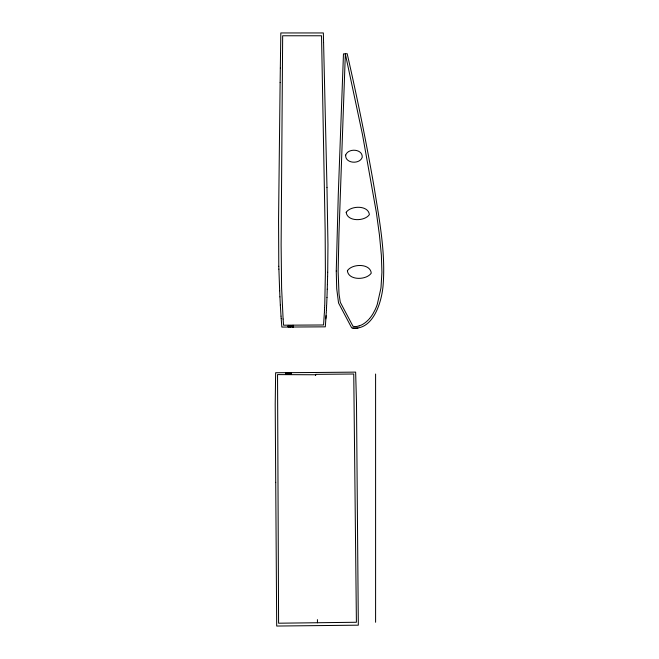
<?xml version="1.0" encoding="UTF-8"?>
<svg xmlns="http://www.w3.org/2000/svg" width="659" height="659" viewBox="0 0 659 659"><rect width="100%" height="100%" fill="white"/><g stroke="black" fill="none" stroke-linecap="round" stroke-linejoin="round"><path stroke-width="0.99" d="M327.712 272.274L327.96 244.769L326.979 187.387M327.696 272.274L327.605 276.574M313.758 372.508L355.638 372.121L356.486 402.715L358.323 625.177L276.698 626.042L275.726 482.355M315.661 375.572L315.669 374.361L353.751 374.007L356.404 622.261L278.584 623.208L277.538 374.592L315.677 374.765M280.124 82.622L278.559 220.065L278.79 266.277M327.597 276.574L327.391 284.589M280.33 68.05L280.133 82.622M280.545 53.387L280.825 32.95L323.363 32.95L323.577 42.58M280.33 68.05L280.536 53.387M327.391 284.589L327.259 289.186M327.251 289.186L326.979 297.407M359.023 325.95L357.013 326.403A9.341 9.341 0 0 1 355.539 326.543L355.473 326.534A12.06 12.06 0 0 1 353.002 326.296L340.316 302.316L339.146 294.853A53.766 53.766 0 0 1 338.998 293.543L338.125 271.566L338.973 233.41L345.341 53.906L362.483 134.543L376.404 212.717L379.46 235.172L381.372 255.231L381.923 272.233L381.05 286.871A36.286 36.286 0 0 1 380.853 288.502L377.286 304.326A19.729 19.729 0 0 1 376.849 305.554L376.396 306.748A25.001 25.001 0 0 1 375.927 307.901L375.441 309.013A28.246 28.246 0 0 1 374.938 310.092L373.01 313.692A28.996 28.996 0 0 1 372.459 314.582L371.717 315.702A23.502 23.502 0 0 1 371.157 316.493L370.218 317.729A18.954 18.954 0 0 1 369.65 318.412L369.46 318.635M326.979 297.407L326.666 304.886M324.755 304.804L325.398 272.81L325.151 230.205L321.534 35.767L282.662 35.767L281.121 244.975L281.607 288.016L283.106 318.972M324.73 305.397L324.64 307.382M326.633 305.488L326.534 307.465M324.541 309.433L324.615 307.91M326.51 308.008L326.403 310.018M324.516 309.919L324.393 312.127M326.279 312.226L326.378 310.488M324.36 312.728L323.561 324.978L283.576 325.2L283.106 319.08M326.238 312.836L326.024 316.361M325.974 317.16L325.859 318.849M326.065 315.694L325.9 318.182M325.851 319.005L325.307 326.839L281.838 327.078L281.179 318.346M279.655 290.734L278.897 269.144M369.081 319.063L368.711 319.475A15.108 15.108 0 0 1 368.159 320.06L366.882 321.287A13.633 13.633 0 0 1 366.346 321.757L365.144 322.721A14.514 14.514 0 0 1 364.18 323.412L362.994 324.17A15.956 15.956 0 0 1 361.585 324.936L359.155 325.908M357.977 328.124L352.796 328.157M315.661 372.492L275.635 372.73L275.215 404.42L275.717 482.355M281.171 318.272L281.022 316.196M281.014 316.056L280.33 305.109M280.33 305.109L279.927 296.871M279.918 296.871L279.663 290.734M323.585 42.58L326.979 187.387M278.881 269.144L278.798 266.277M317.424 619.649L317.449 622.796M375.589 374.032L375.589 622.261M336.255 271.03L336.708 288.683L338.545 302.975L351.684 327.869C373.2 331.345 381.8 301.649 383.093 285.413C385.729 252.586 379.312 219.9 374.197 187.609C366.437 142.731 357.302 98.092 347.178 53.692L343.471 53.89L338.281 194.652L336.255 271.03M290.743 326.205C289.622 328.404 289.721 323.997 290.743 326.205M288.56 373.496C287.431 375.688 287.53 371.297 288.56 373.496M289.548 326.007C290.487 329.203 291.649 323.651 289.548 326.007M287.357 373.307C288.304 376.503 289.466 370.951 287.357 373.307M291.146 325.727C292.695 329.129 292.061 324.434 291.179 325.645M288.955 373.027C290.495 376.47 289.919 371.544 288.955 373.027M345.687 155.046C344.871 163.539 359.633 164.651 362.203 157.377C363.018 148.885 348.249 147.773 345.687 155.046M347.392 270.709C348.339 280.602 366.429 280.347 371.256 273.131C370.3 263.238 352.211 263.501 347.392 270.709M346.197 212.297C347.202 221.828 364.666 221.523 369.386 214.62C368.389 205.097 350.926 205.402 346.197 212.297M288.444 325.389L288.14 327.012L288.337 325.612C289.647 329.698 289.186 322.959 289.095 326.675L288.444 325.389M293.461 325.389L292.448 325.389L292.448 327.012L293.461 327.012L292.662 326.823L292.662 326.221L293.403 326.221L292.662 325.579L293.461 325.389M286.253 372.689L285.948 374.304L286.154 372.912C287.464 376.989 287.003 370.251 286.912 373.974L286.253 372.689M291.27 372.689L290.257 372.689L290.257 374.304L291.27 374.304L290.471 374.114L290.471 373.513L291.22 373.513L290.471 372.879L291.27 372.689"/></g></svg>
